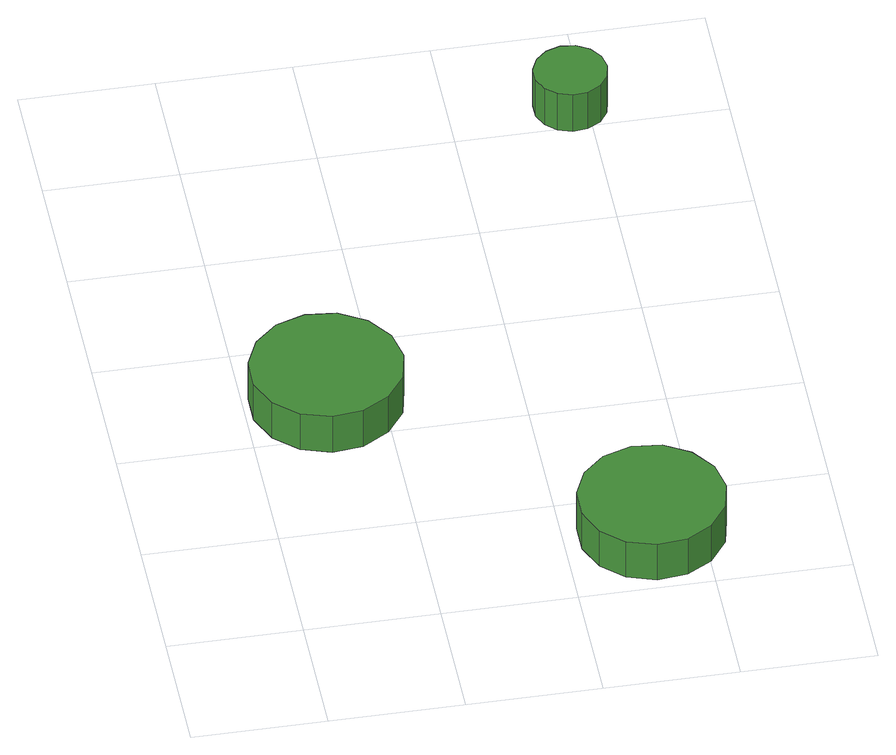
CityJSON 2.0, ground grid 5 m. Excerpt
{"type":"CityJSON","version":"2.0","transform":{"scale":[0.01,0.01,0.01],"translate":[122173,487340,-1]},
"CityObjects":{
"tree1":{"type":"SolitaryVegetationObject","attributes":{"function":"something"},"geometry":[{"type":"MultiSurface","lod":"1","boundaries":[[[0,1,2,3,4,5,6,7,8,9,10,11,12,13,14]],[[15,16,17,18,19,20,21,22,23,24,25,26,27,28,29]],[[0,29,28,1]],[[1,28,27,2]],[[2,27,26,3]],[[3,26,25,4]],[[4,25,24,5]],[[5,24,23,6]],[[6,23,22,7]],[[7,22,21,8]],[[8,21,20,9]],[[9,20,19,10]],[[10,19,18,11]],[[11,18,17,12]],[[12,17,16,13]],[[13,16,15,14]],[[14,15,29,0]]]}]},
"tree2":{"type":"SolitaryVegetationObject","attributes":{"function":"something"},"geometry":[{"type":"MultiSurface","lod":"1","boundaries":[[[30,31,32,33,34,35,36,37,38,39,40,41,42,43,44]],[[45,46,47,48,49,50,51,52,53,54,55,56,57,58,59]],[[30,59,58,31]],[[31,58,57,32]],[[32,57,56,33]],[[33,56,55,34]],[[34,55,54,35]],[[35,54,53,36]],[[36,53,52,37]],[[37,52,51,38]],[[38,51,50,39]],[[39,50,49,40]],[[40,49,48,41]],[[41,48,47,42]],[[42,47,46,43]],[[43,46,45,44]],[[44,45,59,30]]]}]},
"tree3":{"type":"SolitaryVegetationObject","attributes":{"function":"something"},"geometry":[{"type":"MultiSurface","lod":"1","boundaries":[[[60,61,62,63,64,65,66,67,68,69,70,71,72,73,74]],[[75,76,77,78,79,80,81,82,83,84,85,86,87,88,89]],[[60,89,88,61]],[[61,88,87,62]],[[62,87,86,63]],[[63,86,85,64]],[[64,85,84,65]],[[65,84,83,66]],[[66,83,82,67]],[[67,82,81,68]],[[68,81,80,69]],[[69,80,79,70]],[[70,79,78,71]],[[71,78,77,72]],[[72,77,76,73]],[[73,76,75,74]],[[74,75,89,60]]]}]}
},
"vertices":[
[581,1207,250],[557,1321,250],[488,1416,250],[386,1475,250],[270,1487,250],[159,1451,250],[72,1372,250],[24,1265,250],[24,1148,250],[72,1041,250],[159,963,250],[270,927,250],[386,939,250],[488,998,250],[557,1092,250],[557,1092,80],[488,998,80],[386,939,80],[270,927,80],[159,963,80],[72,1041,80],[24,1148,80],[24,1265,80],[72,1372,80],[159,1451,80],[270,1487,80],[386,1475,80],[488,1416,80],[557,1321,80],[581,1207,80],
[1593,310,250],[1570,420,250],[1503,511,250],[1406,568,250],[1294,580,250],[1186,545,250],[1103,469,250],[1057,366,250],[1057,254,250],[1103,151,250],[1186,75,250],[1294,40,250],[1406,52,250],[1503,108,250],[1570,200,250],[1570,200,81],[1503,108,81],[1406,52,81],[1294,40,81],[1186,75,81],[1103,151,81],[1057,254,81],[1057,366,81],[1103,469,81],[1186,545,81],[1294,580,81],[1406,568,81],[1503,511,81],[1570,420,81],[1593,310,81],
[1574,2612,256],[1563,2667,256],[1530,2713,256],[1481,2741,256],[1425,2747,256],[1372,2729,256],[1330,2692,256],[1307,2640,256],[1307,2584,256],[1330,2533,256],[1372,2496,256],[1425,2478,256],[1481,2484,256],[1530,2512,256],[1563,2557,256],[1563,2557,82],[1530,2512,82],[1481,2484,82],[1425,2478,82],[1372,2496,82],[1330,2533,82],[1307,2584,82],[1307,2640,82],[1330,2692,82],[1372,2729,82],[1425,2747,82],[1481,2741,82],[1530,2713,82],[1563,2667,82],[1574,2612,82]
]}
